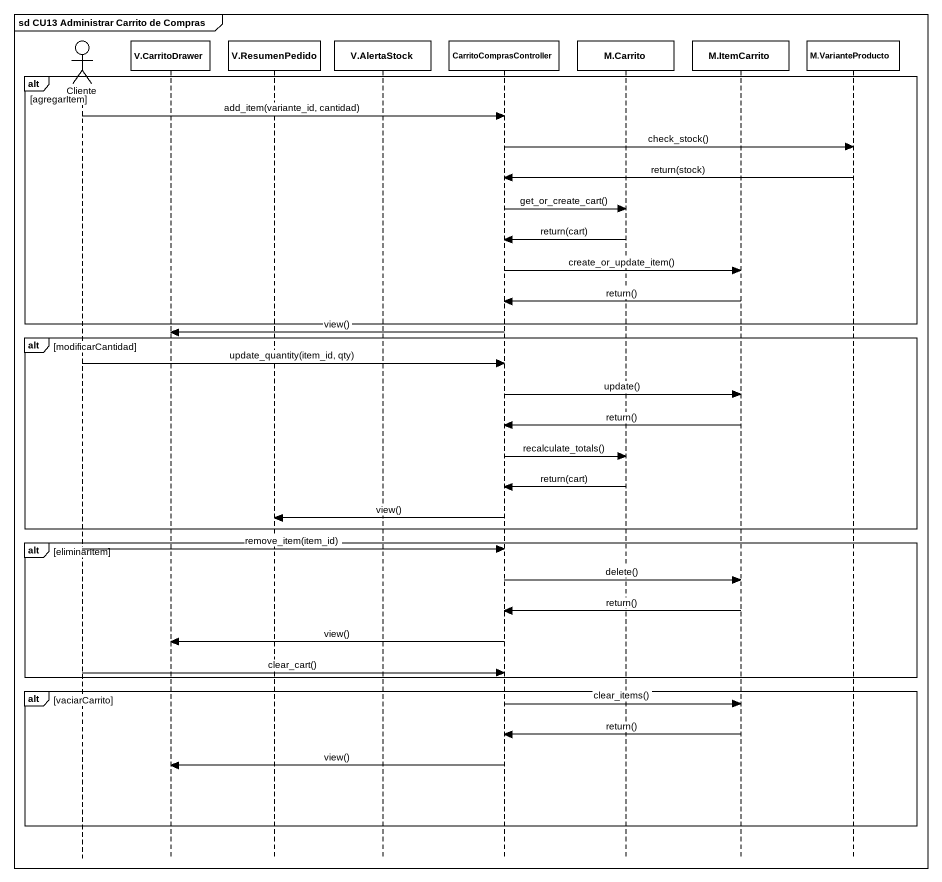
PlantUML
@startuml
mainframe sd CU13 Administrar Carrito de Compras
hide footbox
actor Cliente
participant "V.CarritoDrawer" as V_CarritoDrawer
participant "V.ResumenPedido" as V_ResumenPedido
participant "V.AlertaStock" as V_AlertaStock
participant CarritoComprasController
participant "M.Carrito" as M_Carrito
participant "M.ItemCarrito" as M_ItemCarrito
participant "M.VarianteProducto" as M_VarianteProducto

alt agregarItem
  Cliente -> CarritoComprasController : add_item(variante_id, cantidad)
  CarritoComprasController -> M_VarianteProducto : check_stock()
  M_VarianteProducto -> CarritoComprasController : return(stock)
  CarritoComprasController -> M_Carrito : get_or_create_cart()
  M_Carrito -> CarritoComprasController : return(cart)
  CarritoComprasController -> M_ItemCarrito : create_or_update_item()
  M_ItemCarrito -> CarritoComprasController : return()
end
CarritoComprasController -> V_CarritoDrawer : view()
alt modificarCantidad
  Cliente -> CarritoComprasController : update_quantity(item_id, qty)
  CarritoComprasController -> M_ItemCarrito : update()
  M_ItemCarrito -> CarritoComprasController : return()
  CarritoComprasController -> M_Carrito : recalculate_totals()
  M_Carrito -> CarritoComprasController : return(cart)
  CarritoComprasController -> V_ResumenPedido : view()
end
alt eliminarItem
  Cliente -> CarritoComprasController : remove_item(item_id)
  CarritoComprasController -> M_ItemCarrito : delete()
  M_ItemCarrito -> CarritoComprasController : return()
  CarritoComprasController -> V_CarritoDrawer : view()
  Cliente -> CarritoComprasController : clear_cart()
end
alt vaciarCarrito
  CarritoComprasController -> M_ItemCarrito : clear_items()
  M_ItemCarrito -> CarritoComprasController : return()
  CarritoComprasController -> V_CarritoDrawer : view()
end
@enduml
